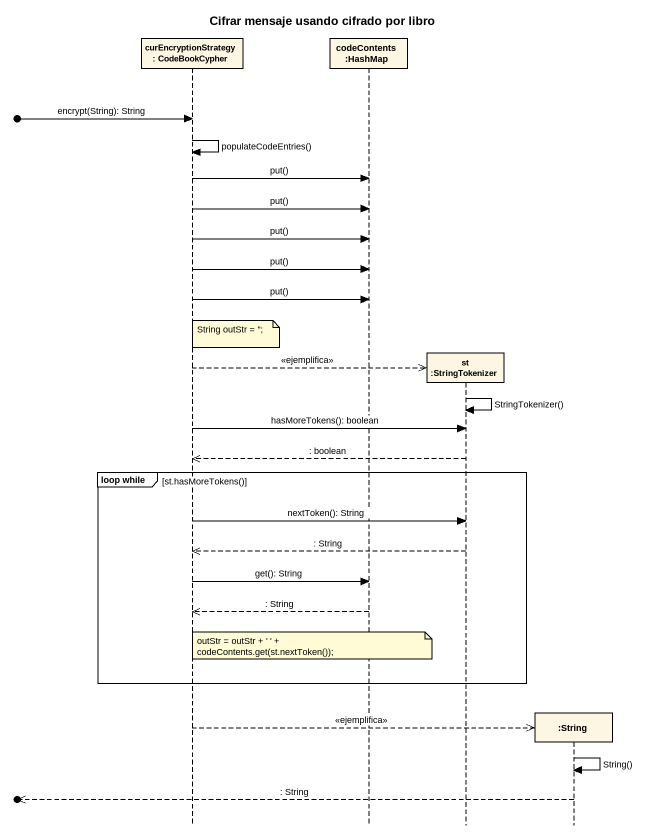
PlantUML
@startuml
title Cifrar mensaje usando cifrado por libro
hide footbox
participant "curEncryptionStrategy : CodeBookCypher" as curEncryptionStrategy
participant "codeContents :HashMap" as codeContents_HashMap
participant "st :StringTokenizer" as st_StringTokenizer
participant ":String" as String

[o-> curEncryptionStrategy : encrypt(String): String
curEncryptionStrategy -> curEncryptionStrategy : populateCodeEntries()
curEncryptionStrategy -> codeContents_HashMap : put()
curEncryptionStrategy -> codeContents_HashMap : put()
curEncryptionStrategy -> codeContents_HashMap : put()
curEncryptionStrategy -> codeContents_HashMap : put()
curEncryptionStrategy -> codeContents_HashMap : put()
note right of curEncryptionStrategy : String outStr = '';
curEncryptionStrategy -->> st_StringTokenizer ** : <<ejemplifica>>
st_StringTokenizer -> st_StringTokenizer : StringTokenizer()
curEncryptionStrategy -> st_StringTokenizer : hasMoreTokens(): boolean
st_StringTokenizer -->> curEncryptionStrategy : : boolean
group loop while [st.hasMoreTokens()]
  curEncryptionStrategy -> st_StringTokenizer : nextToken(): String
  st_StringTokenizer -->> curEncryptionStrategy : : String
  curEncryptionStrategy -> codeContents_HashMap : get(): String
  codeContents_HashMap -->> curEncryptionStrategy : : String
  note over codeContents_HashMap : outStr = outStr + ' ' + codeContents.get(st.nextToken());
end
curEncryptionStrategy -->> String ** : <<ejemplifica>>
String -> String : String()
[o<<-- String : : String
@enduml
